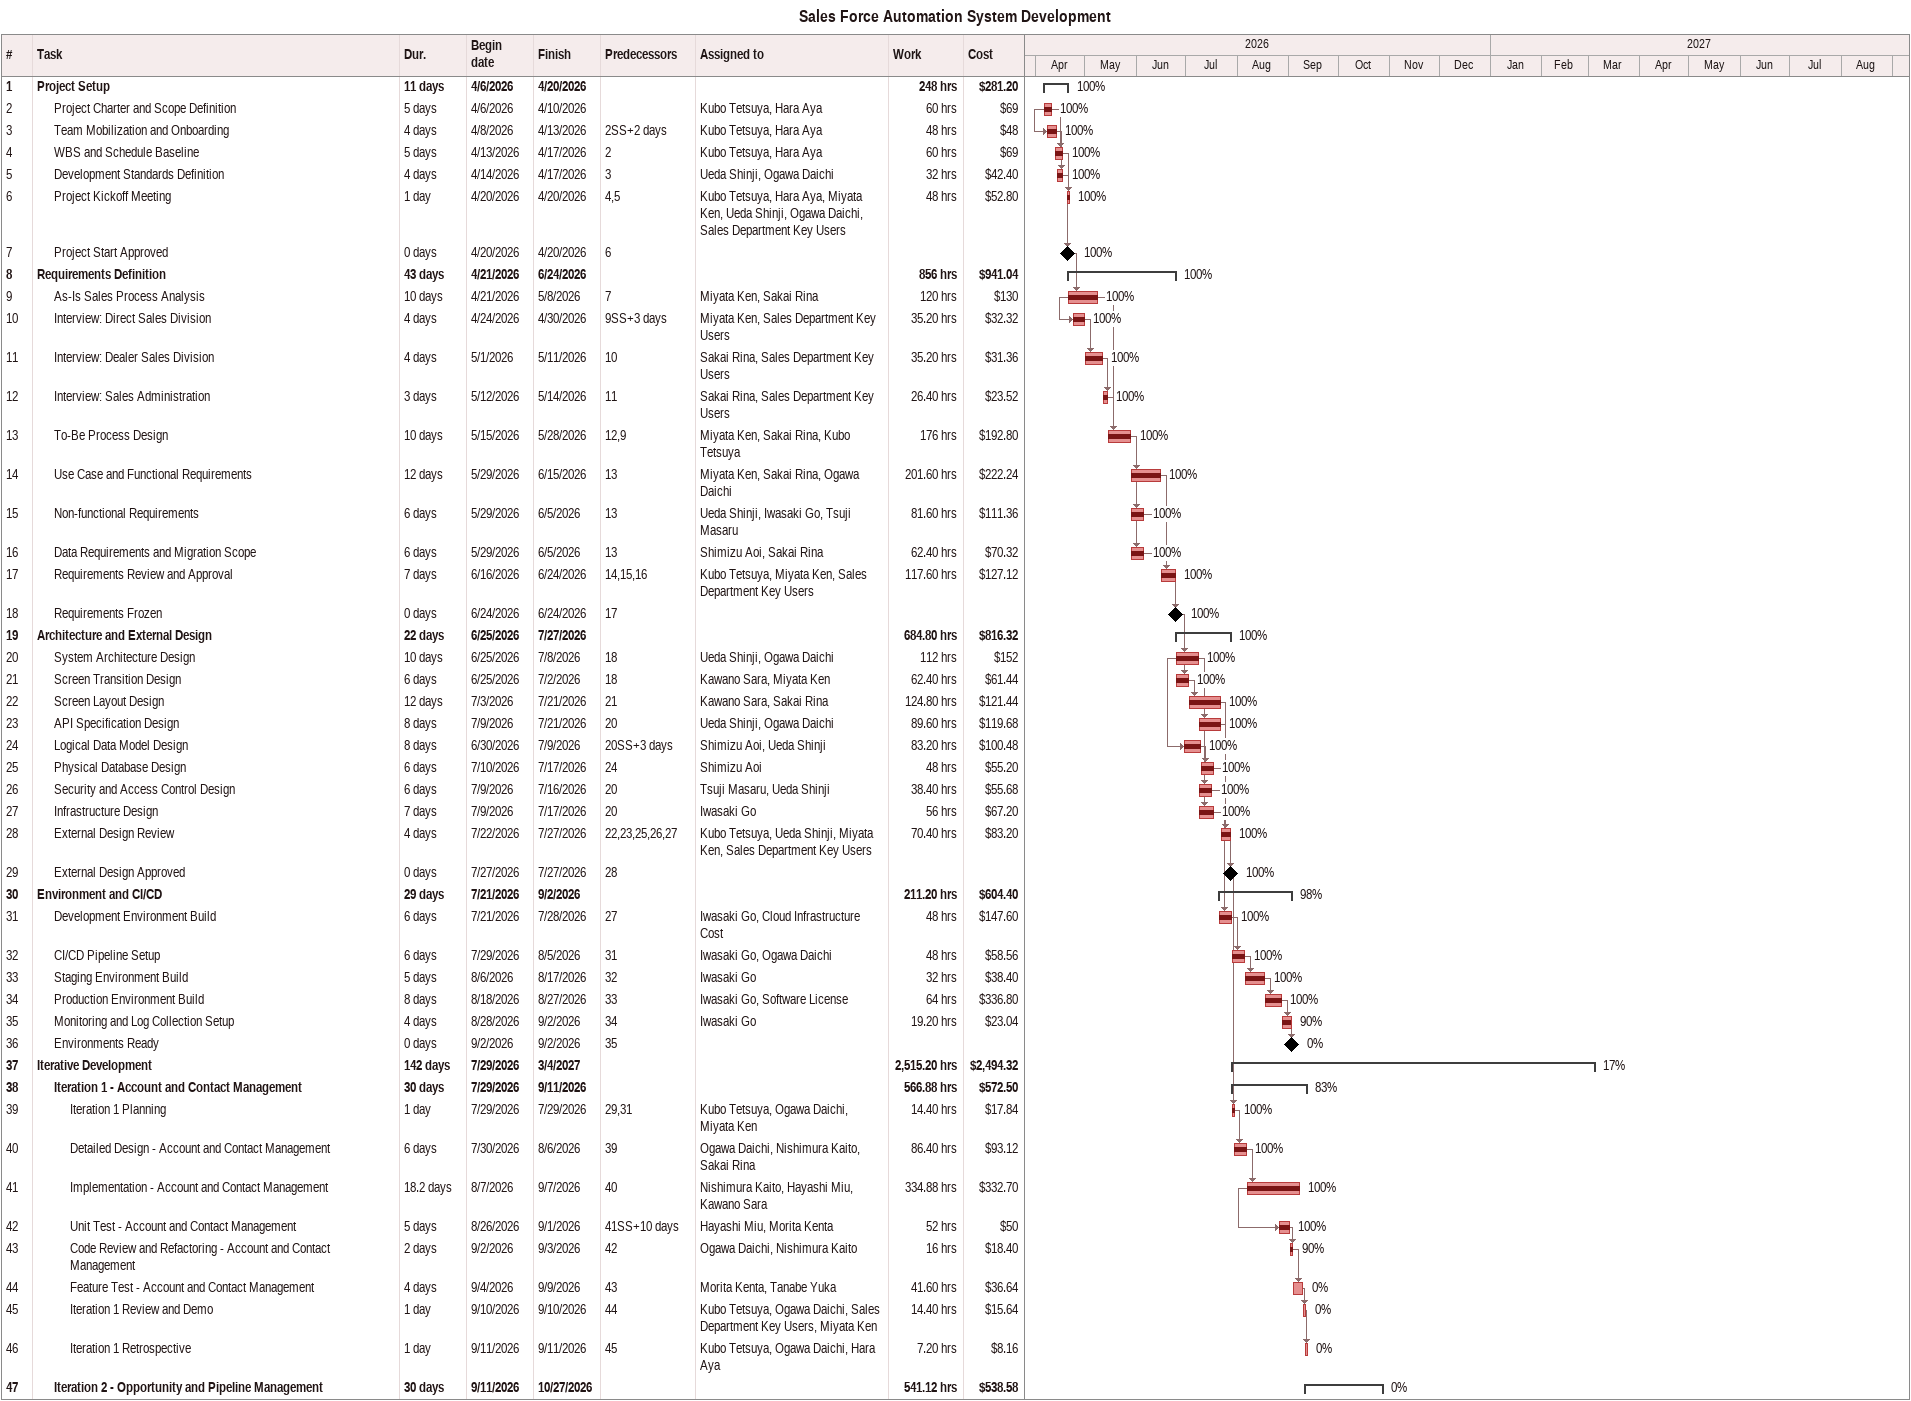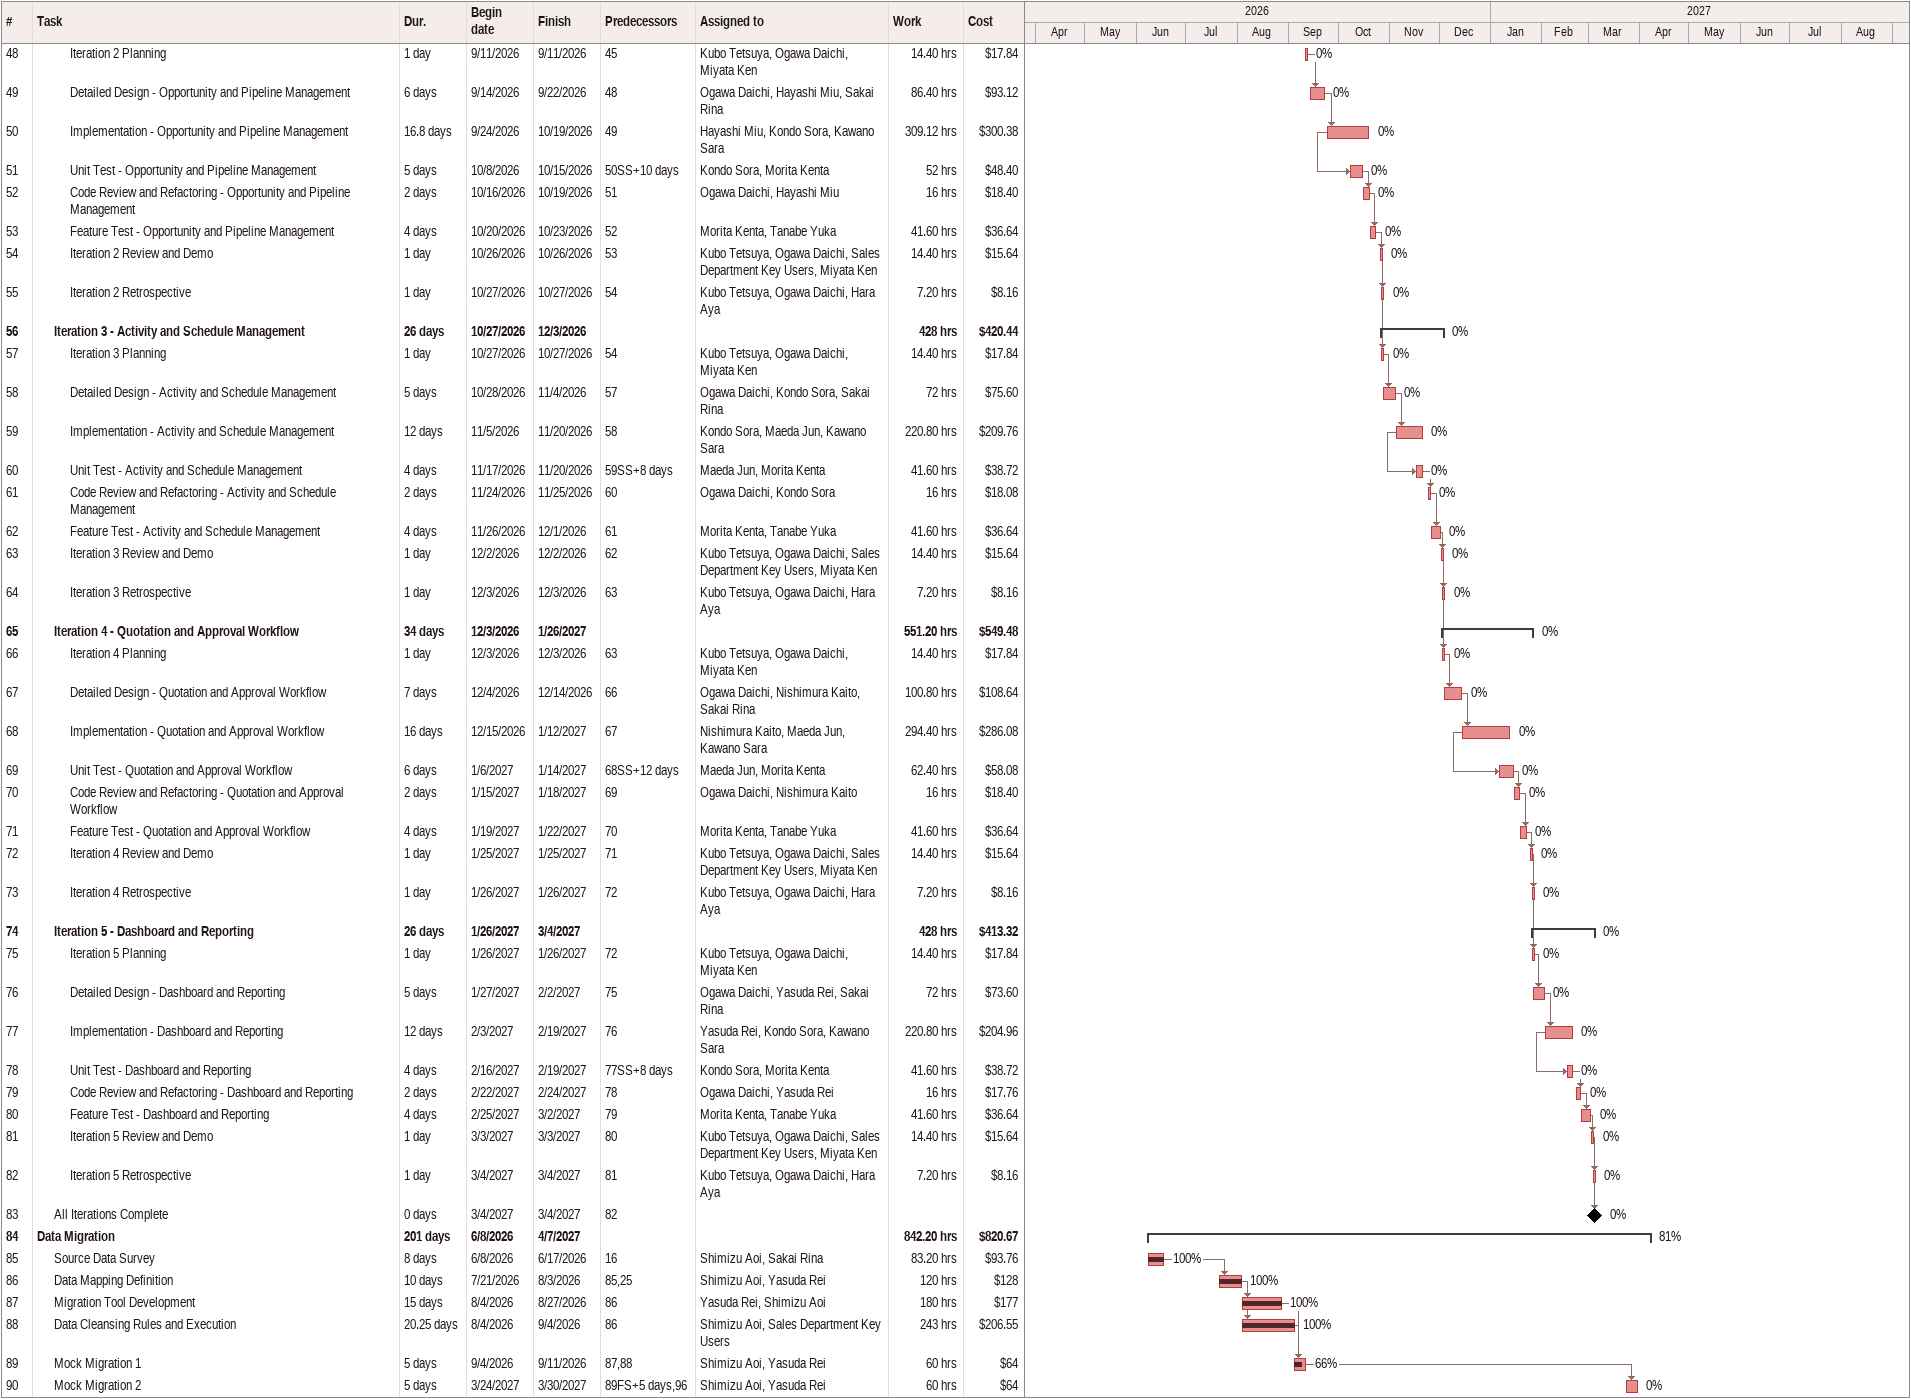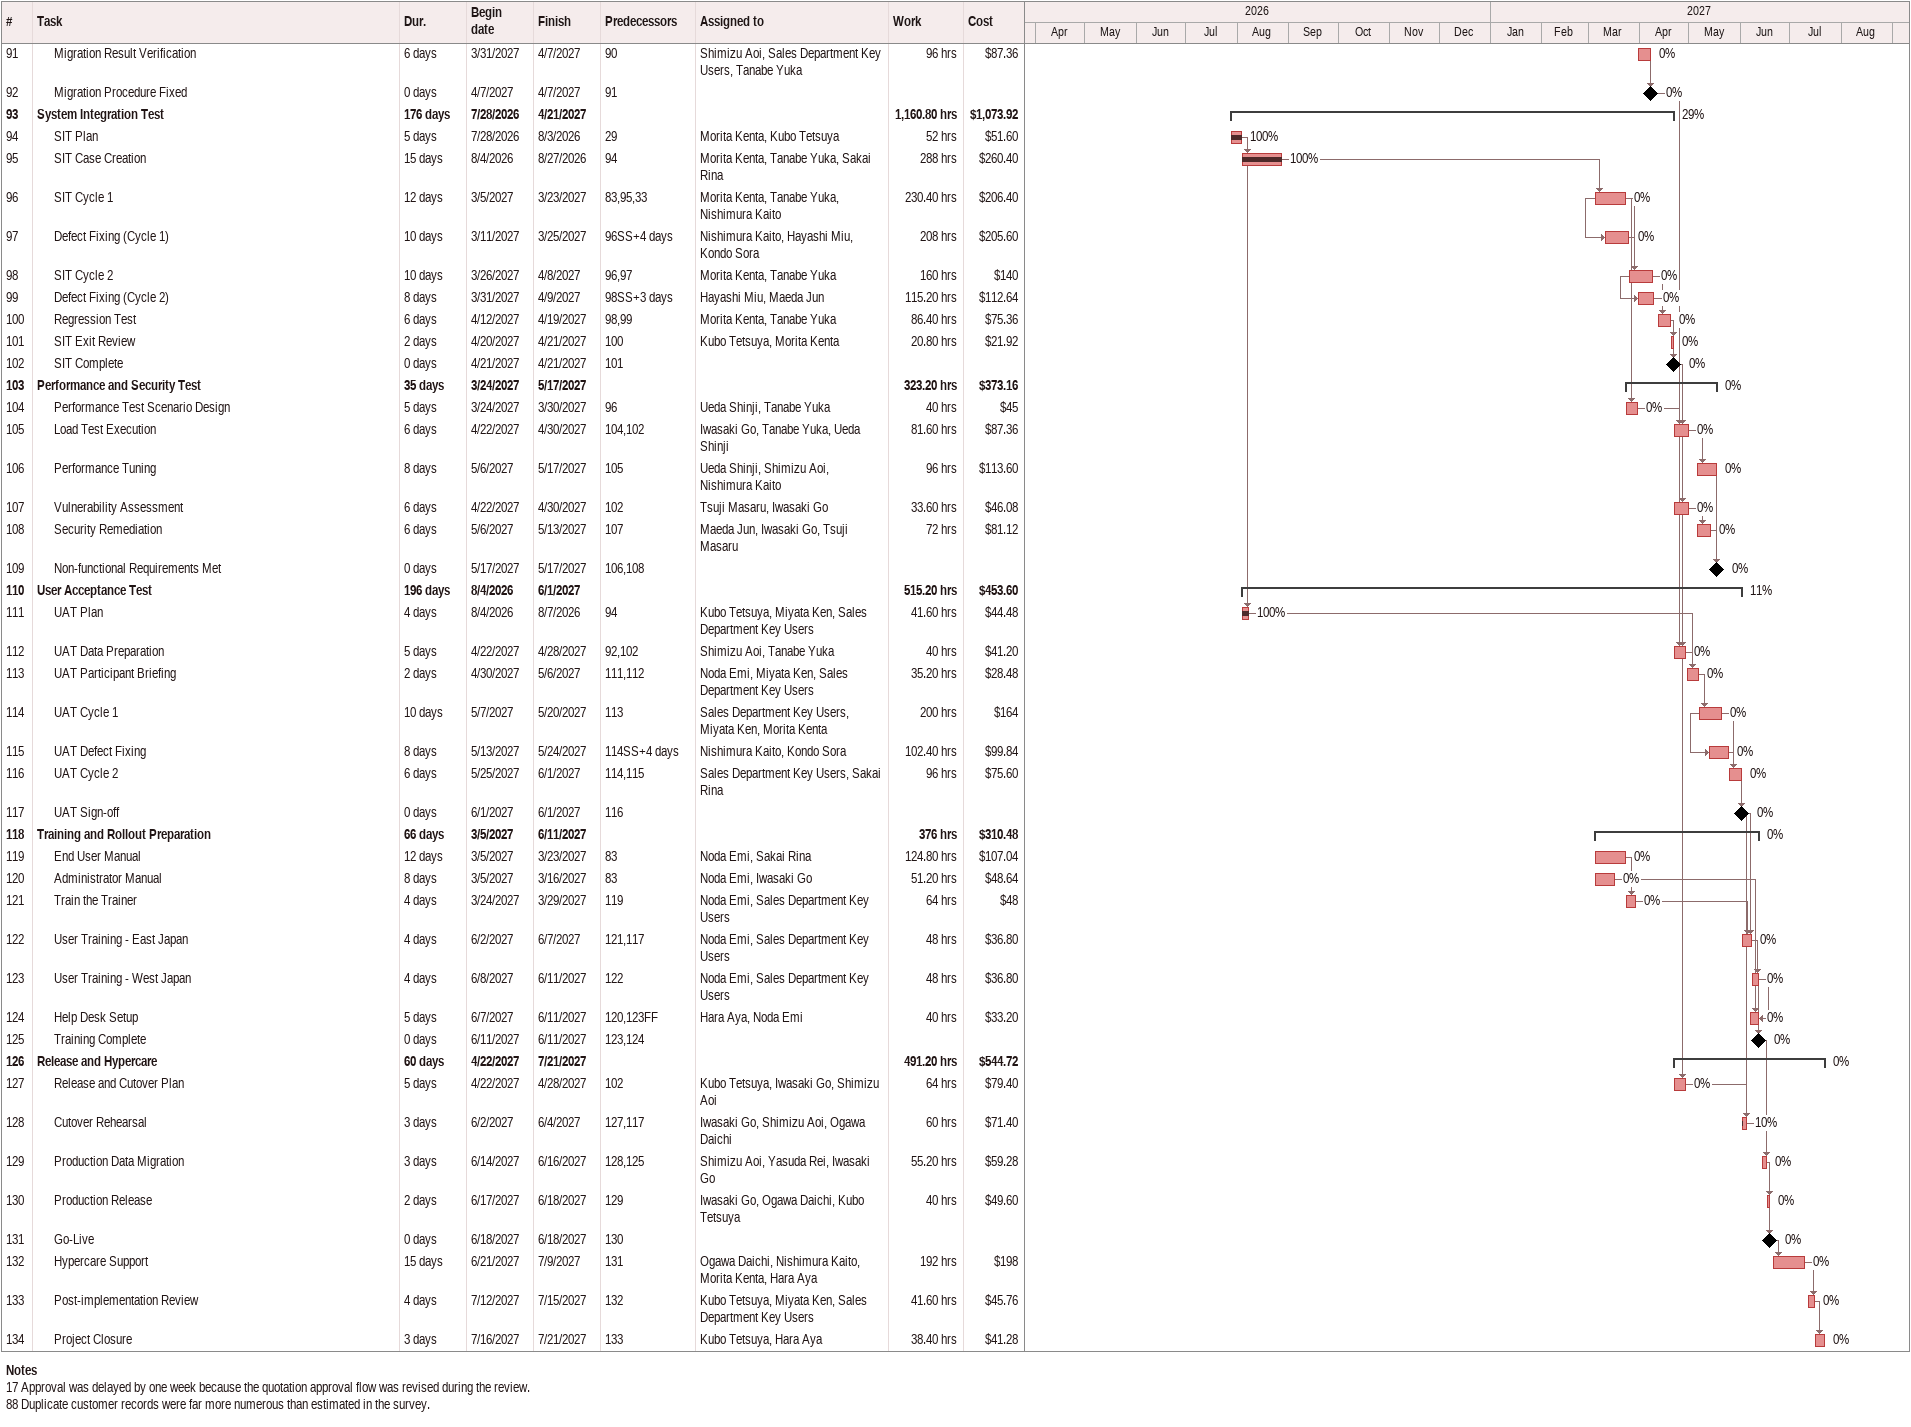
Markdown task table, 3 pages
Sales Force Automation System Development

| ID | Level | Task | Duration | Start | Finish | Predecessors | Resources | % complete | Work (h) | Cost ($) |
|---|---|---|---|---|---|---|---|---|---|---|
| 1 | 1 | **Project Setup** | 11d | 2026-04-06 | 2026-04-20 |  |  | 100 | 248 | 281.20 |
| 2 | 2 | Project Charter and Scope Definition | 5d | 2026-04-06 | 2026-04-10 |  | Kubo Tetsuya, Hara Aya | 100 | 60 | 69 |
| 3 | 2 | Team Mobilization and Onboarding | 4d | 2026-04-08 | 2026-04-13 | 2SS+2d | Kubo Tetsuya, Hara Aya | 100 | 48 | 48 |
| 4 | 2 | WBS and Schedule Baseline | 5d | 2026-04-13 | 2026-04-17 | 2 | Kubo Tetsuya, Hara Aya | 100 | 60 | 69 |
| 5 | 2 | Development Standards Definition | 4d | 2026-04-14 | 2026-04-17 | 3 | Ueda Shinji, Ogawa Daichi | 100 | 32 | 42.40 |
| 6 | 2 | Project Kickoff Meeting | 1d | 2026-04-20 | 2026-04-20 | 4, 5 | Kubo Tetsuya, Hara Aya, Miyata Ken, Ueda Shinji, Ogawa Daichi, Sales Department Key Users | 100 | 48 | 52.80 |
| 7 | 2 | Project Start Approved | 0d | 2026-04-20 | 2026-04-20 | 6 |  | 100 |  |  |
| 8 | 1 | **Requirements Definition** | 43d | 2026-04-21 | 2026-06-24 |  |  | 100 | 856 | 941.04 |
| 9 | 2 | As-Is Sales Process Analysis | 10d | 2026-04-21 | 2026-05-08 | 7 | Miyata Ken, Sakai Rina | 100 | 120 | 130 |
| 10 | 2 | Interview: Direct Sales Division | 4d | 2026-04-24 | 2026-04-30 | 9SS+3d | Miyata Ken, Sales Department Key Users | 100 | 35.20 | 32.32 |
| 11 | 2 | Interview: Dealer Sales Division | 4d | 2026-05-01 | 2026-05-11 | 10 | Sakai Rina, Sales Department Key Users | 100 | 35.20 | 31.36 |
| 12 | 2 | Interview: Sales Administration | 3d | 2026-05-12 | 2026-05-14 | 11 | Sakai Rina, Sales Department Key Users | 100 | 26.40 | 23.52 |
| 13 | 2 | To-Be Process Design | 10d | 2026-05-15 | 2026-05-28 | 12, 9 | Miyata Ken, Sakai Rina, Kubo Tetsuya | 100 | 176 | 192.80 |
| 14 | 2 | Use Case and Functional Requirements | 12d | 2026-05-29 | 2026-06-15 | 13 | Miyata Ken, Sakai Rina, Ogawa Daichi | 100 | 201.60 | 222.24 |
| 15 | 2 | Non-functional Requirements | 6d | 2026-05-29 | 2026-06-05 | 13 | Ueda Shinji, Iwasaki Go, Tsuji Masaru | 100 | 81.60 | 111.36 |
| 16 | 2 | Data Requirements and Migration Scope | 6d | 2026-05-29 | 2026-06-05 | 13 | Shimizu Aoi, Sakai Rina | 100 | 62.40 | 70.32 |
| 17 | 2 | Requirements Review and Approval | 7d | 2026-06-16 | 2026-06-24 | 14, 15, 16 | Kubo Tetsuya, Miyata Ken, Sales Department Key Users | 100 | 117.60 | 127.12 |
| 18 | 2 | Requirements Frozen | 0d | 2026-06-24 | 2026-06-24 | 17 |  | 100 |  |  |
| 19 | 1 | **Architecture and External Design** | 22d | 2026-06-25 | 2026-07-27 |  |  | 100 | 684.80 | 816.32 |
| 20 | 2 | System Architecture Design | 10d | 2026-06-25 | 2026-07-08 | 18 | Ueda Shinji, Ogawa Daichi | 100 | 112 | 152 |
| 21 | 2 | Screen Transition Design | 6d | 2026-06-25 | 2026-07-02 | 18 | Kawano Sara, Miyata Ken | 100 | 62.40 | 61.44 |
| 22 | 2 | Screen Layout Design | 12d | 2026-07-03 | 2026-07-21 | 21 | Kawano Sara, Sakai Rina | 100 | 124.80 | 121.44 |
| 23 | 2 | API Specification Design | 8d | 2026-07-09 | 2026-07-21 | 20 | Ueda Shinji, Ogawa Daichi | 100 | 89.60 | 119.68 |
| 24 | 2 | Logical Data Model Design | 8d | 2026-06-30 | 2026-07-09 | 20SS+3d | Shimizu Aoi, Ueda Shinji | 100 | 83.20 | 100.48 |
| 25 | 2 | Physical Database Design | 6d | 2026-07-10 | 2026-07-17 | 24 | Shimizu Aoi | 100 | 48 | 55.20 |
| 26 | 2 | Security and Access Control Design | 6d | 2026-07-09 | 2026-07-16 | 20 | Tsuji Masaru, Ueda Shinji | 100 | 38.40 | 55.68 |
| 27 | 2 | Infrastructure Design | 7d | 2026-07-09 | 2026-07-17 | 20 | Iwasaki Go | 100 | 56 | 67.20 |
| 28 | 2 | External Design Review | 4d | 2026-07-22 | 2026-07-27 | 22, 23, 25, 26, 27 | Kubo Tetsuya, Ueda Shinji, Miyata Ken, Sales Department Key Users | 100 | 70.40 | 83.20 |
| 29 | 2 | External Design Approved | 0d | 2026-07-27 | 2026-07-27 | 28 |  | 100 |  |  |
| 30 | 1 | **Environment and CI/CD** | 29d | 2026-07-21 | 2026-09-02 |  |  | 98 | 211.20 | 604.40 |
| 31 | 2 | Development Environment Build | 6d | 2026-07-21 | 2026-07-28 | 27 | Iwasaki Go, Cloud Infrastructure Cost | 100 | 48 | 147.60 |
| 32 | 2 | CI/CD Pipeline Setup | 6d | 2026-07-29 | 2026-08-05 | 31 | Iwasaki Go, Ogawa Daichi | 100 | 48 | 58.56 |
| 33 | 2 | Staging Environment Build | 5d | 2026-08-06 | 2026-08-17 | 32 | Iwasaki Go | 100 | 32 | 38.40 |
| 34 | 2 | Production Environment Build | 8d | 2026-08-18 | 2026-08-27 | 33 | Iwasaki Go, Software License | 100 | 64 | 336.80 |
| 35 | 2 | Monitoring and Log Collection Setup | 4d | 2026-08-28 | 2026-09-02 | 34 | Iwasaki Go | 90 | 19.20 | 23.04 |
| 36 | 2 | Environments Ready | 0d | 2026-09-02 | 2026-09-02 | 35 |  | 0 |  |  |
| 37 | 1 | **Iterative Development** | 142d | 2026-07-29 | 2027-03-04 |  |  | 17 | 2515.20 | 2494.32 |
| 38 | 2 | **Iteration 1 - Account and Contact Management** | 30d | 2026-07-29 | 2026-09-11 |  |  | 83 | 566.88 | 572.50 |
| 39 | 3 | Iteration 1 Planning | 1d | 2026-07-29 | 2026-07-29 | 29, 31 | Kubo Tetsuya, Ogawa Daichi, Miyata Ken | 100 | 14.40 | 17.84 |
| 40 | 3 | Detailed Design - Account and Contact Management | 6d | 2026-07-30 | 2026-08-06 | 39 | Ogawa Daichi, Nishimura Kaito, Sakai Rina | 100 | 86.40 | 93.12 |
| 41 | 3 | Implementation - Account and Contact Management | 18.2d | 2026-08-07 | 2026-09-07 | 40 | Nishimura Kaito, Hayashi Miu, Kawano Sara | 100 | 334.88 | 332.70 |
| 42 | 3 | Unit Test - Account and Contact Management | 5d | 2026-08-26 | 2026-09-01 | 41SS+10d | Hayashi Miu, Morita Kenta | 100 | 52 | 50 |
| 43 | 3 | Code Review and Refactoring - Account and Contact Management | 2d | 2026-09-02 | 2026-09-03 | 42 | Ogawa Daichi, Nishimura Kaito | 90 | 16 | 18.40 |
| 44 | 3 | Feature Test - Account and Contact Management | 4d | 2026-09-04 | 2026-09-09 | 43 | Morita Kenta, Tanabe Yuka | 0 | 41.60 | 36.64 |
| 45 | 3 | Iteration 1 Review and Demo | 1d | 2026-09-10 | 2026-09-10 | 44 | Kubo Tetsuya, Ogawa Daichi, Sales Department Key Users, Miyata Ken | 0 | 14.40 | 15.64 |
| 46 | 3 | Iteration 1 Retrospective | 1d | 2026-09-11 | 2026-09-11 | 45 | Kubo Tetsuya, Ogawa Daichi, Hara Aya | 0 | 7.20 | 8.16 |
| 47 | 2 | **Iteration 2 - Opportunity and Pipeline Management** | 30d | 2026-09-11 | 2026-10-27 |  |  | 0 | 541.12 | 538.58 |
| 48 | 3 | Iteration 2 Planning | 1d | 2026-09-11 | 2026-09-11 | 45 | Kubo Tetsuya, Ogawa Daichi, Miyata Ken | 0 | 14.40 | 17.84 |
| 49 | 3 | Detailed Design - Opportunity and Pipeline Management | 6d | 2026-09-14 | 2026-09-22 | 48 | Ogawa Daichi, Hayashi Miu, Sakai Rina | 0 | 86.40 | 93.12 |
| 50 | 3 | Implementation - Opportunity and Pipeline Management | 16.8d | 2026-09-24 | 2026-10-19 | 49 | Hayashi Miu, Kondo Sora, Kawano Sara | 0 | 309.12 | 300.38 |
| 51 | 3 | Unit Test - Opportunity and Pipeline Management | 5d | 2026-10-08 | 2026-10-15 | 50SS+10d | Kondo Sora, Morita Kenta | 0 | 52 | 48.40 |
| 52 | 3 | Code Review and Refactoring - Opportunity and Pipeline Management | 2d | 2026-10-16 | 2026-10-19 | 51 | Ogawa Daichi, Hayashi Miu | 0 | 16 | 18.40 |
| 53 | 3 | Feature Test - Opportunity and Pipeline Management | 4d | 2026-10-20 | 2026-10-23 | 52 | Morita Kenta, Tanabe Yuka | 0 | 41.60 | 36.64 |
| 54 | 3 | Iteration 2 Review and Demo | 1d | 2026-10-26 | 2026-10-26 | 53 | Kubo Tetsuya, Ogawa Daichi, Sales Department Key Users, Miyata Ken | 0 | 14.40 | 15.64 |
| 55 | 3 | Iteration 2 Retrospective | 1d | 2026-10-27 | 2026-10-27 | 54 | Kubo Tetsuya, Ogawa Daichi, Hara Aya | 0 | 7.20 | 8.16 |
| 56 | 2 | **Iteration 3 - Activity and Schedule Management** | 26d | 2026-10-27 | 2026-12-03 |  |  | 0 | 428 | 420.44 |
| 57 | 3 | Iteration 3 Planning | 1d | 2026-10-27 | 2026-10-27 | 54 | Kubo Tetsuya, Ogawa Daichi, Miyata Ken | 0 | 14.40 | 17.84 |
| 58 | 3 | Detailed Design - Activity and Schedule Management | 5d | 2026-10-28 | 2026-11-04 | 57 | Ogawa Daichi, Kondo Sora, Sakai Rina | 0 | 72 | 75.60 |
| 59 | 3 | Implementation - Activity and Schedule Management | 12d | 2026-11-05 | 2026-11-20 | 58 | Kondo Sora, Maeda Jun, Kawano Sara | 0 | 220.80 | 209.76 |
| 60 | 3 | Unit Test - Activity and Schedule Management | 4d | 2026-11-17 | 2026-11-20 | 59SS+8d | Maeda Jun, Morita Kenta | 0 | 41.60 | 38.72 |
| 61 | 3 | Code Review and Refactoring - Activity and Schedule Management | 2d | 2026-11-24 | 2026-11-25 | 60 | Ogawa Daichi, Kondo Sora | 0 | 16 | 18.08 |
| 62 | 3 | Feature Test - Activity and Schedule Management | 4d | 2026-11-26 | 2026-12-01 | 61 | Morita Kenta, Tanabe Yuka | 0 | 41.60 | 36.64 |
| 63 | 3 | Iteration 3 Review and Demo | 1d | 2026-12-02 | 2026-12-02 | 62 | Kubo Tetsuya, Ogawa Daichi, Sales Department Key Users, Miyata Ken | 0 | 14.40 | 15.64 |
| 64 | 3 | Iteration 3 Retrospective | 1d | 2026-12-03 | 2026-12-03 | 63 | Kubo Tetsuya, Ogawa Daichi, Hara Aya | 0 | 7.20 | 8.16 |
| 65 | 2 | **Iteration 4 - Quotation and Approval Workflow** | 34d | 2026-12-03 | 2027-01-26 |  |  | 0 | 551.20 | 549.48 |
| 66 | 3 | Iteration 4 Planning | 1d | 2026-12-03 | 2026-12-03 | 63 | Kubo Tetsuya, Ogawa Daichi, Miyata Ken | 0 | 14.40 | 17.84 |
| 67 | 3 | Detailed Design - Quotation and Approval Workflow | 7d | 2026-12-04 | 2026-12-14 | 66 | Ogawa Daichi, Nishimura Kaito, Sakai Rina | 0 | 100.80 | 108.64 |
| 68 | 3 | Implementation - Quotation and Approval Workflow | 16d | 2026-12-15 | 2027-01-12 | 67 | Nishimura Kaito, Maeda Jun, Kawano Sara | 0 | 294.40 | 286.08 |
| 69 | 3 | Unit Test - Quotation and Approval Workflow | 6d | 2027-01-06 | 2027-01-14 | 68SS+12d | Maeda Jun, Morita Kenta | 0 | 62.40 | 58.08 |
| 70 | 3 | Code Review and Refactoring - Quotation and Approval Workflow | 2d | 2027-01-15 | 2027-01-18 | 69 | Ogawa Daichi, Nishimura Kaito | 0 | 16 | 18.40 |
| 71 | 3 | Feature Test - Quotation and Approval Workflow | 4d | 2027-01-19 | 2027-01-22 | 70 | Morita Kenta, Tanabe Yuka | 0 | 41.60 | 36.64 |
| 72 | 3 | Iteration 4 Review and Demo | 1d | 2027-01-25 | 2027-01-25 | 71 | Kubo Tetsuya, Ogawa Daichi, Sales Department Key Users, Miyata Ken | 0 | 14.40 | 15.64 |
| 73 | 3 | Iteration 4 Retrospective | 1d | 2027-01-26 | 2027-01-26 | 72 | Kubo Tetsuya, Ogawa Daichi, Hara Aya | 0 | 7.20 | 8.16 |
| 74 | 2 | **Iteration 5 - Dashboard and Reporting** | 26d | 2027-01-26 | 2027-03-04 |  |  | 0 | 428 | 413.32 |
| 75 | 3 | Iteration 5 Planning | 1d | 2027-01-26 | 2027-01-26 | 72 | Kubo Tetsuya, Ogawa Daichi, Miyata Ken | 0 | 14.40 | 17.84 |
| 76 | 3 | Detailed Design - Dashboard and Reporting | 5d | 2027-01-27 | 2027-02-02 | 75 | Ogawa Daichi, Yasuda Rei, Sakai Rina | 0 | 72 | 73.60 |
| 77 | 3 | Implementation - Dashboard and Reporting | 12d | 2027-02-03 | 2027-02-19 | 76 | Yasuda Rei, Kondo Sora, Kawano Sara | 0 | 220.80 | 204.96 |
| 78 | 3 | Unit Test - Dashboard and Reporting | 4d | 2027-02-16 | 2027-02-19 | 77SS+8d | Kondo Sora, Morita Kenta | 0 | 41.60 | 38.72 |
| 79 | 3 | Code Review and Refactoring - Dashboard and Reporting | 2d | 2027-02-22 | 2027-02-24 | 78 | Ogawa Daichi, Yasuda Rei | 0 | 16 | 17.76 |
| 80 | 3 | Feature Test - Dashboard and Reporting | 4d | 2027-02-25 | 2027-03-02 | 79 | Morita Kenta, Tanabe Yuka | 0 | 41.60 | 36.64 |
| 81 | 3 | Iteration 5 Review and Demo | 1d | 2027-03-03 | 2027-03-03 | 80 | Kubo Tetsuya, Ogawa Daichi, Sales Department Key Users, Miyata Ken | 0 | 14.40 | 15.64 |
| 82 | 3 | Iteration 5 Retrospective | 1d | 2027-03-04 | 2027-03-04 | 81 | Kubo Tetsuya, Ogawa Daichi, Hara Aya | 0 | 7.20 | 8.16 |
| 83 | 2 | All Iterations Complete | 0d | 2027-03-04 | 2027-03-04 | 82 |  | 0 |  |  |
| 84 | 1 | **Data Migration** | 201d | 2026-06-08 | 2027-04-07 |  |  | 81 | 842.20 | 820.67 |
| 85 | 2 | Source Data Survey | 8d | 2026-06-08 | 2026-06-17 | 16 | Shimizu Aoi, Sakai Rina | 100 | 83.20 | 93.76 |
| 86 | 2 | Data Mapping Definition | 10d | 2026-07-21 | 2026-08-03 | 85, 25 | Shimizu Aoi, Yasuda Rei | 100 | 120 | 128 |
| 87 | 2 | Migration Tool Development | 15d | 2026-08-04 | 2026-08-27 | 86 | Yasuda Rei, Shimizu Aoi | 100 | 180 | 177 |
| 88 | 2 | Data Cleansing Rules and Execution | 20.25d | 2026-08-04 | 2026-09-04 | 86 | Shimizu Aoi, Sales Department Key Users | 100 | 243 | 206.55 |
| 89 | 2 | Mock Migration 1 | 5d | 2026-09-04 | 2026-09-11 | 87, 88 | Shimizu Aoi, Yasuda Rei | 66 | 60 | 64 |
| 90 | 2 | Mock Migration 2 | 5d | 2027-03-24 | 2027-03-30 | 89FS+5d, 96 | Shimizu Aoi, Yasuda Rei | 0 | 60 | 64 |
| 91 | 2 | Migration Result Verification | 6d | 2027-03-31 | 2027-04-07 | 90 | Shimizu Aoi, Sales Department Key Users, Tanabe Yuka | 0 | 96 | 87.36 |
| 92 | 2 | Migration Procedure Fixed | 0d | 2027-04-07 | 2027-04-07 | 91 |  | 0 |  |  |
| 93 | 1 | **System Integration Test** | 176d | 2026-07-28 | 2027-04-21 |  |  | 29 | 1160.80 | 1073.92 |
| 94 | 2 | SIT Plan | 5d | 2026-07-28 | 2026-08-03 | 29 | Morita Kenta, Kubo Tetsuya | 100 | 52 | 51.60 |
| 95 | 2 | SIT Case Creation | 15d | 2026-08-04 | 2026-08-27 | 94 | Morita Kenta, Tanabe Yuka, Sakai Rina | 100 | 288 | 260.40 |
| 96 | 2 | SIT Cycle 1 | 12d | 2027-03-05 | 2027-03-23 | 83, 95, 33 | Morita Kenta, Tanabe Yuka, Nishimura Kaito | 0 | 230.40 | 206.40 |
| 97 | 2 | Defect Fixing (Cycle 1) | 10d | 2027-03-11 | 2027-03-25 | 96SS+4d | Nishimura Kaito, Hayashi Miu, Kondo Sora | 0 | 208 | 205.60 |
| 98 | 2 | SIT Cycle 2 | 10d | 2027-03-26 | 2027-04-08 | 96, 97 | Morita Kenta, Tanabe Yuka | 0 | 160 | 140 |
| 99 | 2 | Defect Fixing (Cycle 2) | 8d | 2027-03-31 | 2027-04-09 | 98SS+3d | Hayashi Miu, Maeda Jun | 0 | 115.20 | 112.64 |
| 100 | 2 | Regression Test | 6d | 2027-04-12 | 2027-04-19 | 98, 99 | Morita Kenta, Tanabe Yuka | 0 | 86.40 | 75.36 |
| 101 | 2 | SIT Exit Review | 2d | 2027-04-20 | 2027-04-21 | 100 | Kubo Tetsuya, Morita Kenta | 0 | 20.80 | 21.92 |
| 102 | 2 | SIT Complete | 0d | 2027-04-21 | 2027-04-21 | 101 |  | 0 |  |  |
| 103 | 1 | **Performance and Security Test** | 35d | 2027-03-24 | 2027-05-17 |  |  | 0 | 323.20 | 373.16 |
| 104 | 2 | Performance Test Scenario Design | 5d | 2027-03-24 | 2027-03-30 | 96 | Ueda Shinji, Tanabe Yuka | 0 | 40 | 45 |
| 105 | 2 | Load Test Execution | 6d | 2027-04-22 | 2027-04-30 | 104, 102 | Iwasaki Go, Tanabe Yuka, Ueda Shinji | 0 | 81.60 | 87.36 |
| 106 | 2 | Performance Tuning | 8d | 2027-05-06 | 2027-05-17 | 105 | Ueda Shinji, Shimizu Aoi, Nishimura Kaito | 0 | 96 | 113.60 |
| 107 | 2 | Vulnerability Assessment | 6d | 2027-04-22 | 2027-04-30 | 102 | Tsuji Masaru, Iwasaki Go | 0 | 33.60 | 46.08 |
| 108 | 2 | Security Remediation | 6d | 2027-05-06 | 2027-05-13 | 107 | Maeda Jun, Iwasaki Go, Tsuji Masaru | 0 | 72 | 81.12 |
| 109 | 2 | Non-functional Requirements Met | 0d | 2027-05-17 | 2027-05-17 | 106, 108 |  | 0 |  |  |
| 110 | 1 | **User Acceptance Test** | 196d | 2026-08-04 | 2027-06-01 |  |  | 11 | 515.20 | 453.60 |
| 111 | 2 | UAT Plan | 4d | 2026-08-04 | 2026-08-07 | 94 | Kubo Tetsuya, Miyata Ken, Sales Department Key Users | 100 | 41.60 | 44.48 |
| 112 | 2 | UAT Data Preparation | 5d | 2027-04-22 | 2027-04-28 | 92, 102 | Shimizu Aoi, Tanabe Yuka | 0 | 40 | 41.20 |
| 113 | 2 | UAT Participant Briefing | 2d | 2027-04-30 | 2027-05-06 | 111, 112 | Noda Emi, Miyata Ken, Sales Department Key Users | 0 | 35.20 | 28.48 |
| 114 | 2 | UAT Cycle 1 | 10d | 2027-05-07 | 2027-05-20 | 113 | Sales Department Key Users, Miyata Ken, Morita Kenta | 0 | 200 | 164 |
| 115 | 2 | UAT Defect Fixing | 8d | 2027-05-13 | 2027-05-24 | 114SS+4d | Nishimura Kaito, Kondo Sora | 0 | 102.40 | 99.84 |
| 116 | 2 | UAT Cycle 2 | 6d | 2027-05-25 | 2027-06-01 | 114, 115 | Sales Department Key Users, Sakai Rina | 0 | 96 | 75.60 |
| 117 | 2 | UAT Sign-off | 0d | 2027-06-01 | 2027-06-01 | 116 |  | 0 |  |  |
| 118 | 1 | **Training and Rollout Preparation** | 66d | 2027-03-05 | 2027-06-11 |  |  | 0 | 376 | 310.48 |
| 119 | 2 | End User Manual | 12d | 2027-03-05 | 2027-03-23 | 83 | Noda Emi, Sakai Rina | 0 | 124.80 | 107.04 |
| 120 | 2 | Administrator Manual | 8d | 2027-03-05 | 2027-03-16 | 83 | Noda Emi, Iwasaki Go | 0 | 51.20 | 48.64 |
| 121 | 2 | Train the Trainer | 4d | 2027-03-24 | 2027-03-29 | 119 | Noda Emi, Sales Department Key Users | 0 | 64 | 48 |
| 122 | 2 | User Training - East Japan | 4d | 2027-06-02 | 2027-06-07 | 121, 117 | Noda Emi, Sales Department Key Users | 0 | 48 | 36.80 |
| 123 | 2 | User Training - West Japan | 4d | 2027-06-08 | 2027-06-11 | 122 | Noda Emi, Sales Department Key Users | 0 | 48 | 36.80 |
| 124 | 2 | Help Desk Setup | 5d | 2027-06-07 | 2027-06-11 | 120, 123FF | Hara Aya, Noda Emi | 0 | 40 | 33.20 |
| 125 | 2 | Training Complete | 0d | 2027-06-11 | 2027-06-11 | 123, 124 |  | 0 |  |  |
| 126 | 1 | **Release and Hypercare** | 60d | 2027-04-22 | 2027-07-21 |  |  | 0 | 491.20 | 544.72 |
| 127 | 2 | Release and Cutover Plan | 5d | 2027-04-22 | 2027-04-28 | 102 | Kubo Tetsuya, Iwasaki Go, Shimizu Aoi | 0 | 64 | 79.40 |
| 128 | 2 | Cutover Rehearsal | 3d | 2027-06-02 | 2027-06-04 | 127, 117 | Iwasaki Go, Shimizu Aoi, Ogawa Daichi | 10 | 60 | 71.40 |
| 129 | 2 | Production Data Migration | 3d | 2027-06-14 | 2027-06-16 | 128, 125 | Shimizu Aoi, Yasuda Rei, Iwasaki Go | 0 | 55.20 | 59.28 |
| 130 | 2 | Production Release | 2d | 2027-06-17 | 2027-06-18 | 129 | Iwasaki Go, Ogawa Daichi, Kubo Tetsuya | 0 | 40 | 49.60 |
| 131 | 2 | Go-Live | 0d | 2027-06-18 | 2027-06-18 | 130 |  | 0 |  |  |
| 132 | 2 | Hypercare Support | 15d | 2027-06-21 | 2027-07-09 | 131 | Ogawa Daichi, Nishimura Kaito, Morita Kenta, Hara Aya | 0 | 192 | 198 |
| 133 | 2 | Post-implementation Review | 4d | 2027-07-12 | 2027-07-15 | 132 | Kubo Tetsuya, Miyata Ken, Sales Department Key Users | 0 | 41.60 | 45.76 |
| 134 | 2 | Project Closure | 3d | 2027-07-16 | 2027-07-21 | 133 | Kubo Tetsuya, Hara Aya | 0 | 38.40 | 41.28 |

Notes
- 17: Approval was delayed by one week because the quotation approval flow was revised during the review.
- 88: Duplicate customer records were far more numerous than estimated in the survey.
